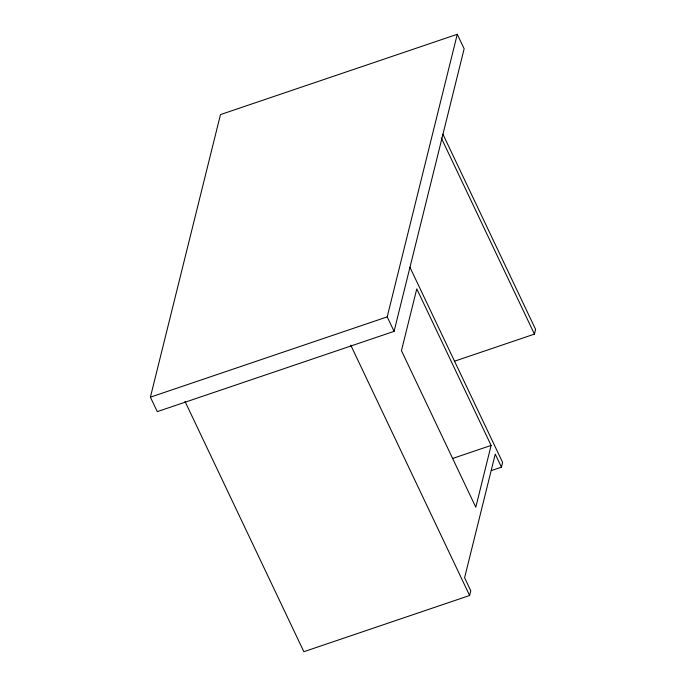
<?xml version="1.0" encoding="UTF-8"?>
<svg xmlns="http://www.w3.org/2000/svg" width="686" height="686" viewBox="0 0 686 686"><rect width="100%" height="100%" fill="white"/><g stroke="black" fill="none" stroke-linecap="round" stroke-linejoin="round"><path stroke-width="1.03" d="M150.397 397.168L220.472 114.588L457.27 34.3L464.148 48.775L394.073 331.355L157.274 411.643L150.397 397.168L387.204 316.881L457.27 34.3M491.116 445.42L475.792 507.228L401.456 350.675L416.779 288.857L491.116 445.42L452.709 458.437M184.997 401.387L303.855 651.7L469.618 595.499L470.785 590.792L464.594 577.741L495.249 454.115L501.44 467.157L491.339 470.587M501.44 467.157L502.615 462.45L409.911 267.223M454.586 361.179L534.437 334.108L535.603 329.4L442.899 134.173M441.278 137.92L534.437 334.108M387.204 316.881L394.073 331.355M350.76 345.187L469.618 595.499"/></g></svg>
